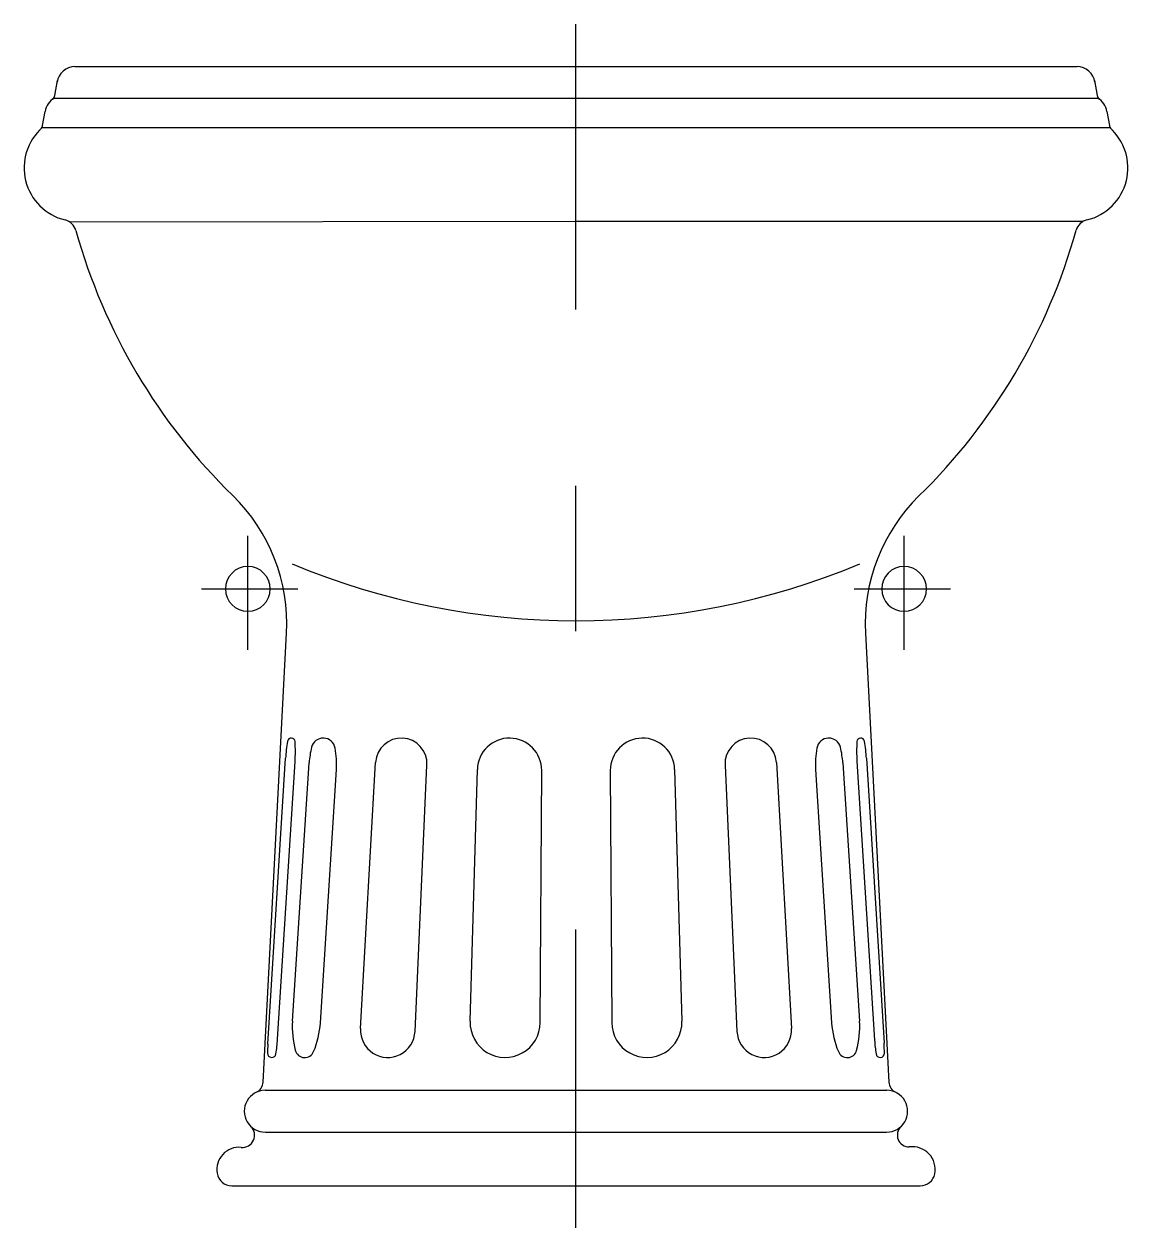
# Model space of a CAD drawing. Extents: x -690.909 to -690.539, y 567.216 to 567.62.
import ezdxf

# ---------------------------------------------------------------- set-up
doc = ezdxf.new("R2010")
doc.units = 0
doc.header["$LTSCALE"] = 0.279999995326034
doc.header["$MEASUREMENT"] = 0
doc.linetypes.add('AXES', pattern=[0.5400000065565109, 0.300000011920929, -0.07999999821186066, 0.07999999821186066, -0.07999999821186066])
doc.linetypes.add('CONTINU', pattern=[0])
doc.layers.get('0').update_dxf_attribs({"linetype": 'CONTINUOUS'})
doc.layers.add('DECA_EIXOS', color=5, linetype='AXES')

msp = doc.modelspace()

# ---------------------------------------------------------------- linework, layer by layer
at = {"linetype": 'CONTINU'}
for p, q in [((-690.6271284688514, 567.41567639099), (-690.6192461139001, 567.2652969803287)), ((-690.8283360854697, 567.2625610550245), (-690.6199046162151, 567.262561060199)), ((-690.8282396475364, 567.2485614973286), (-690.6200005191358, 567.2485614988681)), ((-690.8394870988795, 567.2305608412229), (-690.6087622525761, 567.2305610461917))]:
    msp.add_line(p, q, dxfattribs=at)
for points in [[(-690.8920693404873, 567.6055608486403, 0.3770221605334663), (-690.8980197193672, 567.6003305321957)], [(-690.5502206669688, 567.6003307161972, 0.377014501601927), (-690.5561712137702, 567.6055610387791)], [(-690.8989551331156, 567.5950266022522, 0.2427047252522853), (-690.9020832245191, 567.5905016341337)], [(-690.8996142455824, 567.5946185137855, 0.1994310004159555), (-690.8988005797579, 567.5959033668648)], [(-690.5494401858434, 567.5959032020661, 0.199620174091594), (-690.5486271806334, 567.5946190097392)], [(-690.5461575551731, 567.5905016031114, 0.2427003180343786), (-690.549285566663, 567.5950266022522)], [(-690.903028887017, 567.5851375338138, 0.6069597702774466), (-690.8954066207233, 567.554186799775)], [(-690.9035051173248, 567.5847022742081, 0.1633799707720817), (-690.9029073740068, 567.5858263154578)], [(-690.552833135809, 567.5541870433185, 0.6069859644786321), (-690.5452119134939, 567.5851375338138)], [(-690.5453351433415, 567.5858373028395, 0.1648621198989179), (-690.5447353316935, 567.584702073258)], [(-690.8917787062414, 567.5506789180406, 0.270827811781097), (-690.8954066207233, 567.554186799775)], [(-690.552833135809, 567.5541870433185, 0.2708802837768303), (-690.5564398671098, 567.5507559606389)], [(-690.8917787062414, 567.5506789180406, 0.13150491019765), (-690.8391675198409, 567.4617996897222)], [(-690.609171087907, 567.4617039677352, 0.1318984315816666), (-690.5564398671098, 567.5507559606389)], [(-690.8211120776389, 567.4156764480863, 0.2160101028691737), (-690.8391675198409, 567.4617996897222)], [(-690.609171087907, 567.4617039677352, 0.2154128284249856), (-690.6271284688514, 567.41567639099)], [(-690.8341243951655, 567.4380613479431, 0.9999999999999999), (-690.8341243951655, 567.4230611979897)], [(-690.8341243951655, 567.4230611979897, 0.9999999999999999), (-690.8341243951655, 567.4380613479431)], [(-690.8192638366206, 567.4389512868045, 0.2006225661353814), (-690.6289781786263, 567.4389510587619)], [(-690.6141247040136, 567.4380613479431, 0.9999999999999999), (-690.6141247040136, 567.4230611979897)], [(-690.6141247040136, 567.4230611979897, 0.9999999999999999), (-690.6141247040136, 567.4380613479431)], [(-690.8182925121238, 567.3793839705033, 0.8845086712324105), (-690.8207969789478, 567.3795202805394)], [(-690.8048482245008, 567.3772280702156, 0.8101339065417648), (-690.8127637815296, 567.3774923521146)], [(-690.7740726725189, 567.3715485662035, 0.9941832582246612), (-690.7913023753847, 567.3724213828106)], [(-690.7356247158224, 567.3697161912083, 0.9884499675607054), (-690.7571894709964, 567.3700870613688)], [(-690.6910512767595, 567.370086993382, 0.9884489014181433), (-690.7126162538082, 567.3697162850343)], [(-690.6569374310632, 567.3724214330019, 0.9941774125829809), (-690.6741674139622, 567.3715486189574)], [(-690.6354752876185, 567.3774843831026, 0.8101450444755247), (-690.6433925974968, 567.3772279408464)], [(-690.6274441027202, 567.3795201884589, 0.8845761823232056), (-690.6299482194654, 567.379382537415)], [(-690.8207969789478, 567.3795202805394, 0.02887822119982462), (-690.8214849254956, 567.3737905447166)], [(-690.8182869238929, 567.372728421639, 0.03331460775616089), (-690.8182925121238, 567.3793839705033)], [(-690.8127637815296, 567.3774923521146, 0.04425833803424262), (-690.813572430915, 567.3722537812764)], [(-690.8044407252718, 567.3700633902018, 0.06001507154302945), (-690.8048482245008, 567.3772280702156)], [(-690.6433925974968, 567.3772279408464, 0.06001459337077514), (-690.6437994991547, 567.3700635573376)], [(-690.634667995739, 567.3722536555637, 0.04419060768541457), (-690.6354752876185, 567.3774843831026)], [(-690.6299482194654, 567.379382537415, 0.03268502310657653), (-690.6299617301219, 567.3728525360569)], [(-690.6267560757788, 567.373790520729, 0.02887815144177916), (-690.6274441027202, 567.3795201884589)], [(-690.8191780350593, 567.2857094984333, 0.08258861053334332), (-690.8182028200697, 567.2759471189673)], [(-690.8120580499844, 567.2755158358101, 0.08311670912922813), (-690.8098094877088, 567.2851628224847)], [(-690.759623058971, 567.285666363767, 1.011688945162228), (-690.736095397606, 567.2852617773469)], [(-690.7121450263405, 567.2852617108787, 1.011689729559287), (-690.6886176276325, 567.2856664454256)], [(-690.6384311944879, 567.2851628530791, 0.08311651953461319), (-690.6361826605283, 567.2755159433111)], [(-690.6300457595306, 567.2759152364206, 0.08258892789344344), (-690.6290619144685, 567.2857095114546)], [(-690.8246944745114, 567.274758273632, 0.02463518458202525), (-690.8241852242975, 567.2796559347075)], [(-690.796344544201, 567.2832257147512, 1.005884092201746), (-690.7780713020034, 567.2823000025497)], [(-690.6701694797653, 567.2823000669215, 1.005878054281283), (-690.6518963859374, 567.2832255398206)], [(-690.8274082430929, 567.2779839753125, 0.01505225786120739), (-690.827503399986, 567.2750086865801)], [(-690.8182028200697, 567.2759471189673, 0.7183708905491516), (-690.8120580499844, 567.2755158358101)], [(-690.6361826605283, 567.2755159433111, 0.7182135551676444), (-690.6300457595306, 567.2759152364206)], [(-690.6240360544706, 567.2793329649955, 0.023074285391802), (-690.6235436689176, 567.2747469092501)], [(-690.6207363392924, 567.2749757511821, 0.01701294368771821), (-690.6208572846664, 567.2783752083867)], [(-690.827503399986, 567.2750086865801, 0.9379655770663753), (-690.8246944745114, 567.274758273632)], [(-690.6235436689176, 567.2747469092501, 0.9270784922393955), (-690.6207363392924, 567.2749757511821)]]:
    msp.add_lwpolyline(points, format="xyb", dxfattribs=at)
for points in [[(-690.8920693404873, 567.6055608486403), (-690.5561712137702, 567.6055610387791)], [(-690.8988005797579, 567.5959033668648), (-690.8979241377529, 567.600873007184)], [(-690.5503173424923, 567.6008776458295), (-690.5494401858434, 567.5959032020661)], [(-690.8989551331156, 567.5950266022522), (-690.549285566663, 567.5950266022522)], [(-690.9029073740068, 567.5858263154578), (-690.9020832245191, 567.5905016341337)], [(-690.5461575551731, 567.5905016031114), (-690.5453351433415, 567.5858373028395)], [(-690.903028887017, 567.5851375338138), (-690.5452119134939, 567.5851375338138)], [(-690.8938994065215, 567.5535419225206), (-690.7241247021775, 567.5537236549437)], [(-690.7241247021775, 567.5537236549437), (-690.5540331534745, 567.5537236549437)], [(-690.8289944160753, 567.2653011647055), (-690.8211120776389, 567.4156764480863)], [(-690.8274082430929, 567.2779839753125), (-690.8214849254956, 567.3737905447166)], [(-690.8241852242975, 567.2796559347075), (-690.8182869238929, 567.372728421639)], [(-690.8191780350593, 567.2857094984333), (-690.813572430915, 567.3722537812764)], [(-690.796344544201, 567.2832257147512), (-690.7913023753847, 567.3724213828106)], [(-690.6569374310632, 567.3724214330019), (-690.6518963859374, 567.2832255398206)], [(-690.634667995739, 567.3722536555637), (-690.6290619144685, 567.2857095114546)], [(-690.6299617301219, 567.3728525360569), (-690.6240360544706, 567.2793329649955)], [(-690.6267560757788, 567.373790520729), (-690.6208572846664, 567.2783752083867)], [(-690.8098094877088, 567.2851628224847), (-690.8044407252718, 567.3700633902018)], [(-690.7780713020034, 567.2823000025497), (-690.7740726725189, 567.3715485662035)], [(-690.759623058971, 567.285666363767), (-690.7571894709964, 567.3700870613688)], [(-690.736095397606, 567.2852617773469), (-690.7356247158224, 567.3697161912083)], [(-690.7126162538082, 567.3697162850343), (-690.7121450263405, 567.2852617108787)], [(-690.6910512767595, 567.370086993382), (-690.6886176276325, 567.2856664454256)], [(-690.6741674139622, 567.3715486189574), (-690.6701694797653, 567.2823000669215)], [(-690.6437994991547, 567.3700635573376), (-690.6384311944879, 567.2851628530791)]]:
    msp.add_lwpolyline(points, dxfattribs=at)
at = {"linetype": 'CONTINUOUS'}
for centre, radius, start, end in [((-690.8329889321263, 567.2655105483668), 0.004, 295.2461449119739, 356.9994286036013), ((-690.6152515975715, 567.2655063586965), 0.004, 183.0004954686658, 244.7027370345893), ((-690.835976547304, 567.2475323108578), 0.004110569664563029, 264.84079281847, 45.62061449553856), ((-690.6124025247277, 567.2475610461332), 0.004, 133.3397106088139, 270), ((-690.8370206105798, 567.2359687793984), 0.0075, 84.84079281791192, 189.3912485766379), ((-690.6113239143693, 567.2360333954472), 0.007604533197922001, 348.8370137430198, 98.15420655156088), ((-690.8394871033214, 567.235560841223), 0.005000000000111113, 189.3912485768537, 270.0000508999483)]:
    msp.add_arc(centre, radius, start, end, dxfattribs=at)
at = {"linetype": 'CONTINU'}
for centre, radius, start, end in [((-690.8282973688956, 567.2555612758877), 0.006999944927698885, 90.38813781754558, 270.3968505860165), ((-690.6199520354594, 567.2555612758877), 0.006999944927698885, 269.6031494139835, 89.61186218245443), ((-690.6087622570179, 567.2355610461917), 0.005, 270.0000508999483, 348.464292946007)]:
    msp.add_arc(centre, radius, start, end, dxfattribs=at)
at = {"layer": 'DECA_EIXOS'}
for points in [[(-690.7241247021775, 567.524208274577), (-690.7241247021775, 567.6198123684401)], [(-690.7241247021775, 567.2164423190211), (-690.7241247021775, 567.4651273124284)], [(-690.8341243951655, 567.4101640870276), (-690.8341243951655, 567.4483569880014)], [(-690.6141247040136, 567.4101640870276), (-690.6141247040136, 567.4483569880014)], [(-690.8496776785972, 567.4305611203785), (-690.8173320980825, 567.4305611203785)], [(-690.6309170010967, 567.4305611203785), (-690.598571420582, 567.4305611203785)]]:
    msp.add_lwpolyline(points, dxfattribs=at)

doc.saveas('drawing.dxf')
